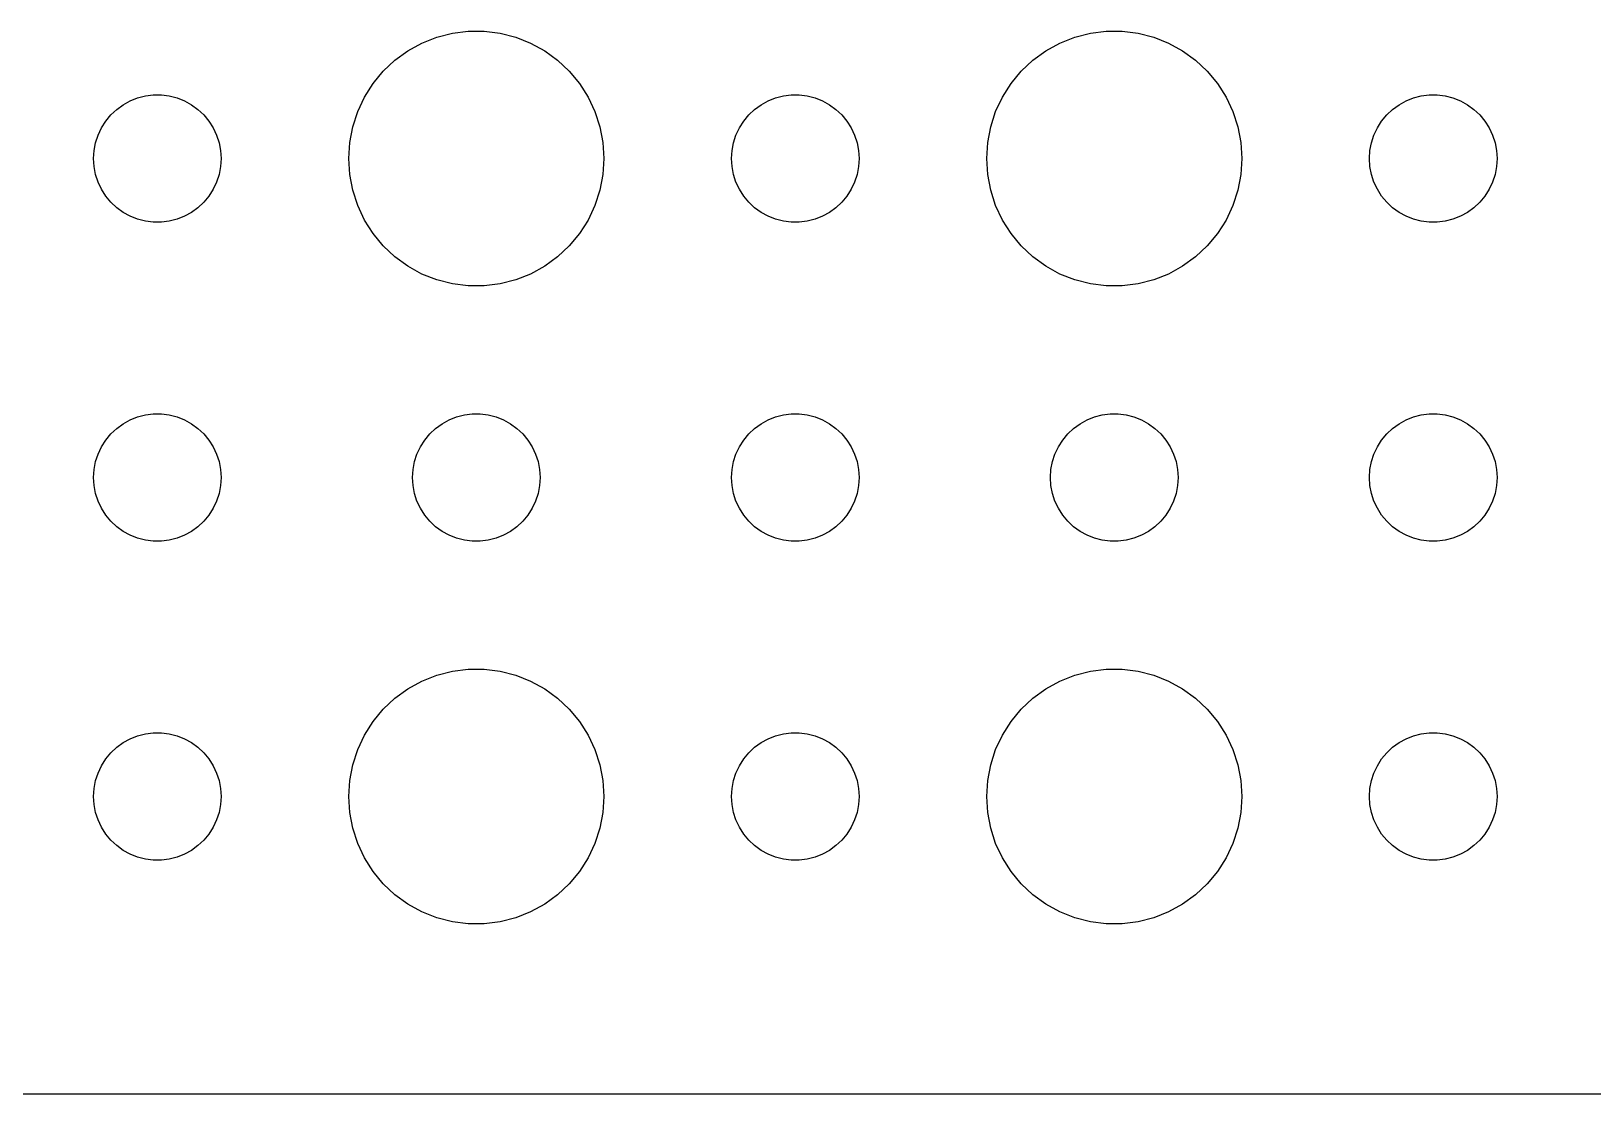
# Model space of a CAD drawing. Header units: metres. Extents: x -150 to 150, y -112 to 112.
# Drawn here: x -77.97 to -41.25, y -111.99 to -87.01 of the extents above; entities that cross this region are included whole.
import ezdxf

# ---------------------------------------------------------------- set-up
doc = ezdxf.new("R2010")
doc.units = ezdxf.units.M

msp = doc.modelspace()

# ---------------------------------------------------------------- linework, layer by layer
for p, q in [((-68.0621, -87.0531), (-67.6884, -87.0059)), ((-67.6884, -87.0059), (-67.3116, -87.0059)), ((-67.3116, -87.0059), (-66.9379, -87.0531)), ((-53.0621, -87.0531), (-52.6884, -87.0059)), ((-52.6884, -87.0059), (-52.3116, -87.0059)), ((-52.3116, -87.0059), (-51.9379, -87.0531)), ((-69.1075, -87.467), (-68.7773, -87.2855)), ((-68.7773, -87.2855), (-68.427, -87.1468)), ((-68.427, -87.1468), (-68.0621, -87.0531)), ((-66.9379, -87.0531), (-66.573, -87.1468)), ((-66.573, -87.1468), (-66.2227, -87.2855)), ((-66.2227, -87.2855), (-65.8925, -87.467)), ((-54.1075, -87.467), (-53.7773, -87.2855)), ((-53.7773, -87.2855), (-53.427, -87.1468)), ((-53.427, -87.1468), (-53.0621, -87.0531)), ((-51.9379, -87.0531), (-51.5729, -87.1468)), ((-51.5729, -87.1468), (-51.2227, -87.2855)), ((-51.2227, -87.2855), (-50.8925, -87.467)), ((-69.6869, -87.9464), (-69.4123, -87.6885)), ((-69.4123, -87.6885), (-69.1075, -87.467)), ((-65.8925, -87.467), (-65.5877, -87.6885)), ((-65.5877, -87.6885), (-65.3131, -87.9464)), ((-54.6869, -87.9464), (-54.4123, -87.6885)), ((-54.4123, -87.6885), (-54.1075, -87.467)), ((-50.8925, -87.467), (-50.5877, -87.6885)), ((-50.5877, -87.6885), (-50.3131, -87.9464)), ((-69.927, -88.2366), (-69.6869, -87.9464)), ((-65.3131, -87.9464), (-65.073, -88.2366)), ((-54.927, -88.2366), (-54.6869, -87.9464)), ((-50.3131, -87.9464), (-50.0729, -88.2366)), ((-70.1289, -88.5547), (-69.927, -88.2366)), ((-65.073, -88.2366), (-64.8711, -88.5547)), ((-55.1289, -88.5547), (-54.927, -88.2366)), ((-50.0729, -88.2366), (-49.8711, -88.5547)), ((-76.0934, -88.9732), (-75.9561, -88.8442)), ((-75.9561, -88.8442), (-75.8037, -88.7335)), ((-75.8037, -88.7335), (-75.6387, -88.6428)), ((-75.6387, -88.6428), (-75.4635, -88.5734)), ((-75.4635, -88.5734), (-75.2811, -88.5266)), ((-75.2811, -88.5266), (-75.0942, -88.503)), ((-75.0942, -88.503), (-74.9058, -88.503)), ((-74.9058, -88.503), (-74.7189, -88.5266)), ((-74.7189, -88.5266), (-74.5365, -88.5734)), ((-74.5365, -88.5734), (-74.3613, -88.6428)), ((-74.3613, -88.6428), (-74.1963, -88.7335)), ((-74.1963, -88.7335), (-74.0439, -88.8442)), ((-74.0439, -88.8442), (-73.9065, -88.9732)), ((-70.2893, -88.8956), (-70.1289, -88.5547)), ((-64.8711, -88.5547), (-64.7107, -88.8956)), ((-61.0934, -88.9732), (-60.9561, -88.8442)), ((-60.9561, -88.8442), (-60.8037, -88.7335)), ((-60.8037, -88.7335), (-60.6387, -88.6428)), ((-60.6387, -88.6428), (-60.4635, -88.5734)), ((-60.4635, -88.5734), (-60.2811, -88.5266)), ((-60.2811, -88.5266), (-60.0942, -88.503)), ((-60.0942, -88.503), (-59.9058, -88.503)), ((-59.9058, -88.503), (-59.7189, -88.5266)), ((-59.7189, -88.5266), (-59.5365, -88.5734)), ((-59.5365, -88.5734), (-59.3613, -88.6428)), ((-59.3613, -88.6428), (-59.1963, -88.7335)), ((-59.1963, -88.7335), (-59.0439, -88.8442)), ((-59.0439, -88.8442), (-58.9065, -88.9732)), ((-55.2893, -88.8956), (-55.1289, -88.5547)), ((-49.8711, -88.5547), (-49.7107, -88.8956)), ((-46.0934, -88.9732), (-45.9561, -88.8442)), ((-45.9561, -88.8442), (-45.8037, -88.7335)), ((-45.8037, -88.7335), (-45.6387, -88.6428)), ((-45.6387, -88.6428), (-45.4635, -88.5734)), ((-45.4635, -88.5734), (-45.2811, -88.5266)), ((-45.2811, -88.5266), (-45.0942, -88.503)), ((-45.0942, -88.503), (-44.9058, -88.503)), ((-44.9058, -88.503), (-44.7189, -88.5266)), ((-44.7189, -88.5266), (-44.5365, -88.5734)), ((-44.5365, -88.5734), (-44.3613, -88.6428)), ((-44.3613, -88.6428), (-44.1963, -88.7335)), ((-44.1963, -88.7335), (-44.0439, -88.8442)), ((-44.0439, -88.8442), (-43.9065, -88.9732)), ((-76.3145, -89.2774), (-76.2135, -89.1183)), ((-76.2135, -89.1183), (-76.0934, -88.9732)), ((-73.9065, -88.9732), (-73.7865, -89.1183)), ((-73.7865, -89.1183), (-73.6855, -89.2774)), ((-70.4057, -89.2539), (-70.2893, -88.8956)), ((-64.7107, -88.8956), (-64.5943, -89.2539)), ((-61.3145, -89.2774), (-61.2135, -89.1183)), ((-61.2135, -89.1183), (-61.0934, -88.9732)), ((-58.9065, -88.9732), (-58.7865, -89.1183)), ((-58.7865, -89.1183), (-58.6855, -89.2774)), ((-55.4057, -89.2539), (-55.2893, -88.8956)), ((-49.7107, -88.8956), (-49.5942, -89.2539)), ((-46.3145, -89.2774), (-46.2135, -89.1183)), ((-46.2135, -89.1183), (-46.0934, -88.9732)), ((-43.9065, -88.9732), (-43.7865, -89.1183)), ((-43.7865, -89.1183), (-43.6855, -89.2774)), ((-76.4529, -89.627), (-76.3947, -89.4478)), ((-76.3947, -89.4478), (-76.3145, -89.2774)), ((-73.6855, -89.2774), (-73.6053, -89.4478)), ((-73.6053, -89.4478), (-73.5471, -89.627)), ((-70.4763, -89.624), (-70.4057, -89.2539)), ((-64.5943, -89.2539), (-64.5237, -89.624)), ((-61.4529, -89.627), (-61.3947, -89.4478)), ((-61.3947, -89.4478), (-61.3145, -89.2774)), ((-58.6855, -89.2774), (-58.6053, -89.4478)), ((-58.6053, -89.4478), (-58.5471, -89.627)), ((-55.4763, -89.624), (-55.4057, -89.2539)), ((-49.5942, -89.2539), (-49.5237, -89.624)), ((-46.4529, -89.627), (-46.3947, -89.4478)), ((-46.3947, -89.4478), (-46.3145, -89.2774)), ((-43.6855, -89.2774), (-43.6053, -89.4478)), ((-43.6053, -89.4478), (-43.5471, -89.627)), ((-76.5, -90), (-76.4882, -89.812)), ((-76.4882, -89.812), (-76.4529, -89.627)), ((-73.5471, -89.627), (-73.5118, -89.812)), ((-73.5118, -89.812), (-73.5, -90)), ((-70.5, -90), (-70.4763, -89.624)), ((-64.5237, -89.624), (-64.5, -90)), ((-61.5, -90), (-61.4882, -89.812)), ((-61.4882, -89.812), (-61.4529, -89.627)), ((-58.5471, -89.627), (-58.5118, -89.812)), ((-58.5118, -89.812), (-58.5, -90)), ((-55.5, -90), (-55.4763, -89.624)), ((-49.5237, -89.624), (-49.5, -90)), ((-46.5, -90), (-46.4882, -89.812)), ((-46.4882, -89.812), (-46.4529, -89.627)), ((-43.5471, -89.627), (-43.5118, -89.812)), ((-43.5118, -89.812), (-43.5, -90)), ((-76.4882, -90.188), (-76.5, -90)), ((-76.4529, -90.373), (-76.4882, -90.188)), ((-73.5118, -90.188), (-73.5471, -90.373)), ((-73.5, -90), (-73.5118, -90.188)), ((-70.4763, -90.376), (-70.5, -90)), ((-64.5, -90), (-64.5237, -90.376)), ((-61.4882, -90.188), (-61.5, -90)), ((-61.4529, -90.373), (-61.4882, -90.188)), ((-58.5118, -90.188), (-58.5471, -90.373)), ((-58.5, -90), (-58.5118, -90.188)), ((-55.4763, -90.376), (-55.5, -90)), ((-49.5, -90), (-49.5237, -90.376)), ((-46.4882, -90.188), (-46.5, -90)), ((-46.4529, -90.373), (-46.4882, -90.188)), ((-43.5118, -90.188), (-43.5471, -90.373)), ((-43.5, -90), (-43.5118, -90.188)), ((-76.3947, -90.5522), (-76.4529, -90.373)), ((-76.3145, -90.7226), (-76.3947, -90.5522)), ((-73.6053, -90.5522), (-73.6855, -90.7226)), ((-73.5471, -90.373), (-73.6053, -90.5522)), ((-70.4057, -90.7461), (-70.4763, -90.376)), ((-64.5237, -90.376), (-64.5943, -90.7461)), ((-61.3947, -90.5522), (-61.4529, -90.373)), ((-61.3145, -90.7226), (-61.3947, -90.5522)), ((-58.6053, -90.5522), (-58.6855, -90.7226)), ((-58.5471, -90.373), (-58.6053, -90.5522)), ((-55.4057, -90.7461), (-55.4763, -90.376)), ((-49.5237, -90.376), (-49.5942, -90.7461)), ((-46.3947, -90.5522), (-46.4529, -90.373)), ((-46.3145, -90.7226), (-46.3947, -90.5522)), ((-43.6053, -90.5522), (-43.6855, -90.7226)), ((-43.5471, -90.373), (-43.6053, -90.5522)), ((-76.2135, -90.8817), (-76.3145, -90.7226)), ((-76.0934, -91.0268), (-76.2135, -90.8817)), ((-75.9561, -91.1558), (-76.0934, -91.0268)), ((-73.9065, -91.0268), (-74.0439, -91.1558)), ((-73.7865, -90.8817), (-73.9065, -91.0268)), ((-73.6855, -90.7226), (-73.7865, -90.8817)), ((-70.2893, -91.1044), (-70.4057, -90.7461)), ((-64.5943, -90.7461), (-64.7107, -91.1044)), ((-61.2135, -90.8817), (-61.3145, -90.7226)), ((-61.0934, -91.0268), (-61.2135, -90.8817)), ((-60.9561, -91.1558), (-61.0934, -91.0268)), ((-58.9065, -91.0268), (-59.0439, -91.1558)), ((-58.7865, -90.8817), (-58.9065, -91.0268)), ((-58.6855, -90.7226), (-58.7865, -90.8817)), ((-55.2893, -91.1044), (-55.4057, -90.7461)), ((-49.5942, -90.7461), (-49.7107, -91.1044)), ((-46.2135, -90.8817), (-46.3145, -90.7226)), ((-46.0934, -91.0268), (-46.2135, -90.8817)), ((-45.9561, -91.1558), (-46.0934, -91.0268)), ((-43.9065, -91.0268), (-44.0439, -91.1558)), ((-43.7865, -90.8817), (-43.9065, -91.0268)), ((-43.6855, -90.7226), (-43.7865, -90.8817)), ((-75.8037, -91.2665), (-75.9561, -91.1558)), ((-75.6387, -91.3572), (-75.8037, -91.2665)), ((-75.4635, -91.4266), (-75.6387, -91.3572)), ((-74.3613, -91.3572), (-74.5365, -91.4266)), ((-74.1963, -91.2665), (-74.3613, -91.3572)), ((-74.0439, -91.1558), (-74.1963, -91.2665)), ((-70.1289, -91.4453), (-70.2893, -91.1044)), ((-64.7107, -91.1044), (-64.8711, -91.4453)), ((-60.8037, -91.2665), (-60.9561, -91.1558)), ((-60.6387, -91.3572), (-60.8037, -91.2665)), ((-60.4635, -91.4266), (-60.6387, -91.3572)), ((-59.3613, -91.3572), (-59.5365, -91.4266)), ((-59.1963, -91.2665), (-59.3613, -91.3572)), ((-59.0439, -91.1558), (-59.1963, -91.2665)), ((-55.1289, -91.4453), (-55.2893, -91.1044)), ((-49.7107, -91.1044), (-49.8711, -91.4453)), ((-45.8037, -91.2665), (-45.9561, -91.1558)), ((-45.6387, -91.3572), (-45.8037, -91.2665)), ((-45.4635, -91.4266), (-45.6387, -91.3572)), ((-44.3613, -91.3572), (-44.5365, -91.4266)), ((-44.1963, -91.2665), (-44.3613, -91.3572)), ((-44.0439, -91.1558), (-44.1963, -91.2665)), ((-75.2811, -91.4734), (-75.4635, -91.4266)), ((-75.0942, -91.497), (-75.2811, -91.4734)), ((-74.9058, -91.497), (-75.0942, -91.497)), ((-74.7189, -91.4734), (-74.9058, -91.497)), ((-74.5365, -91.4266), (-74.7189, -91.4734)), ((-69.927, -91.7634), (-70.1289, -91.4453)), ((-69.6869, -92.0536), (-69.927, -91.7634)), ((-65.073, -91.7634), (-65.3131, -92.0536)), ((-64.8711, -91.4453), (-65.073, -91.7634)), ((-60.2811, -91.4734), (-60.4635, -91.4266)), ((-60.0942, -91.497), (-60.2811, -91.4734)), ((-59.9058, -91.497), (-60.0942, -91.497)), ((-59.7189, -91.4734), (-59.9058, -91.497)), ((-59.5365, -91.4266), (-59.7189, -91.4734)), ((-54.927, -91.7634), (-55.1289, -91.4453)), ((-54.6869, -92.0536), (-54.927, -91.7634)), ((-50.0729, -91.7634), (-50.3131, -92.0536)), ((-49.8711, -91.4453), (-50.0729, -91.7634)), ((-45.2811, -91.4734), (-45.4635, -91.4266)), ((-45.0942, -91.497), (-45.2811, -91.4734)), ((-44.9058, -91.497), (-45.0942, -91.497)), ((-44.7189, -91.4734), (-44.9058, -91.497)), ((-44.5365, -91.4266), (-44.7189, -91.4734)), ((-69.4123, -92.3115), (-69.6869, -92.0536)), ((-65.3131, -92.0536), (-65.5877, -92.3115)), ((-54.4123, -92.3115), (-54.6869, -92.0536)), ((-50.3131, -92.0536), (-50.5877, -92.3115)), ((-69.1075, -92.533), (-69.4123, -92.3115)), ((-65.5877, -92.3115), (-65.8925, -92.533)), ((-54.1075, -92.533), (-54.4123, -92.3115)), ((-50.5877, -92.3115), (-50.8925, -92.533)), ((-68.7773, -92.7145), (-69.1075, -92.533)), ((-68.427, -92.8532), (-68.7773, -92.7145)), ((-68.0621, -92.9469), (-68.427, -92.8532)), ((-66.573, -92.8532), (-66.9379, -92.9469)), ((-66.2227, -92.7145), (-66.573, -92.8532)), ((-65.8925, -92.533), (-66.2227, -92.7145)), ((-53.7773, -92.7145), (-54.1075, -92.533)), ((-53.427, -92.8532), (-53.7773, -92.7145)), ((-53.0621, -92.9469), (-53.427, -92.8532)), ((-51.5729, -92.8532), (-51.9379, -92.9469)), ((-51.2227, -92.7145), (-51.5729, -92.8532)), ((-50.8925, -92.533), (-51.2227, -92.7145)), ((-67.6884, -92.9941), (-68.0621, -92.9469)), ((-67.3116, -92.9941), (-67.6884, -92.9941)), ((-66.9379, -92.9469), (-67.3116, -92.9941)), ((-52.6884, -92.9941), (-53.0621, -92.9469)), ((-52.3116, -92.9941), (-52.6884, -92.9941)), ((-51.9379, -92.9469), (-52.3116, -92.9941)), ((-75.8037, -96.2335), (-75.6387, -96.1428)), ((-75.6387, -96.1428), (-75.4635, -96.0734)), ((-75.4635, -96.0734), (-75.2811, -96.0266)), ((-75.2811, -96.0266), (-75.0942, -96.003)), ((-75.0942, -96.003), (-74.9058, -96.003)), ((-74.9058, -96.003), (-74.7189, -96.0266)), ((-74.7189, -96.0266), (-74.5365, -96.0734)), ((-74.5365, -96.0734), (-74.3613, -96.1428)), ((-74.3613, -96.1428), (-74.1963, -96.2335)), ((-68.3037, -96.2335), (-68.1387, -96.1428)), ((-68.1387, -96.1428), (-67.9635, -96.0734)), ((-67.9635, -96.0734), (-67.7811, -96.0266)), ((-67.7811, -96.0266), (-67.5942, -96.003)), ((-67.5942, -96.003), (-67.4058, -96.003)), ((-67.4058, -96.003), (-67.2189, -96.0266)), ((-67.2189, -96.0266), (-67.0365, -96.0734)), ((-67.0365, -96.0734), (-66.8613, -96.1428)), ((-66.8613, -96.1428), (-66.6963, -96.2335)), ((-60.8037, -96.2335), (-60.6387, -96.1428)), ((-60.6387, -96.1428), (-60.4635, -96.0734)), ((-60.4635, -96.0734), (-60.2811, -96.0266)), ((-60.2811, -96.0266), (-60.0942, -96.003)), ((-60.0942, -96.003), (-59.9058, -96.003)), ((-59.9058, -96.003), (-59.7189, -96.0266)), ((-59.7189, -96.0266), (-59.5365, -96.0734)), ((-59.5365, -96.0734), (-59.3613, -96.1428)), ((-59.3613, -96.1428), (-59.1963, -96.2335)), ((-53.3037, -96.2335), (-53.1387, -96.1428)), ((-53.1387, -96.1428), (-52.9635, -96.0734)), ((-52.9635, -96.0734), (-52.7811, -96.0266)), ((-52.7811, -96.0266), (-52.5942, -96.003)), ((-52.5942, -96.003), (-52.4058, -96.003)), ((-52.4058, -96.003), (-52.2189, -96.0266)), ((-52.2189, -96.0266), (-52.0365, -96.0734)), ((-52.0365, -96.0734), (-51.8613, -96.1428)), ((-51.8613, -96.1428), (-51.6963, -96.2335)), ((-45.8037, -96.2335), (-45.6387, -96.1428)), ((-45.6387, -96.1428), (-45.4635, -96.0734)), ((-45.4635, -96.0734), (-45.2811, -96.0266)), ((-45.2811, -96.0266), (-45.0942, -96.003)), ((-45.0942, -96.003), (-44.9058, -96.003)), ((-44.9058, -96.003), (-44.7189, -96.0266)), ((-44.7189, -96.0266), (-44.5365, -96.0734)), ((-44.5365, -96.0734), (-44.3613, -96.1428)), ((-44.3613, -96.1428), (-44.1963, -96.2335)), ((-76.2135, -96.6183), (-76.0934, -96.4732)), ((-76.0934, -96.4732), (-75.9561, -96.3442)), ((-75.9561, -96.3442), (-75.8037, -96.2335)), ((-74.1963, -96.2335), (-74.0439, -96.3442)), ((-74.0439, -96.3442), (-73.9065, -96.4732)), ((-73.9065, -96.4732), (-73.7865, -96.6183)), ((-68.7135, -96.6183), (-68.5934, -96.4732)), ((-68.5934, -96.4732), (-68.4561, -96.3442)), ((-68.4561, -96.3442), (-68.3037, -96.2335)), ((-66.6963, -96.2335), (-66.5439, -96.3442)), ((-66.5439, -96.3442), (-66.4065, -96.4732)), ((-66.4065, -96.4732), (-66.2865, -96.6183)), ((-61.2135, -96.6183), (-61.0934, -96.4732)), ((-61.0934, -96.4732), (-60.9561, -96.3442)), ((-60.9561, -96.3442), (-60.8037, -96.2335)), ((-59.1963, -96.2335), (-59.0439, -96.3442)), ((-59.0439, -96.3442), (-58.9065, -96.4732)), ((-58.9065, -96.4732), (-58.7865, -96.6183)), ((-53.7135, -96.6183), (-53.5934, -96.4732)), ((-53.5934, -96.4732), (-53.4561, -96.3442)), ((-53.4561, -96.3442), (-53.3037, -96.2335)), ((-51.6963, -96.2335), (-51.5439, -96.3442)), ((-51.5439, -96.3442), (-51.4065, -96.4732)), ((-51.4065, -96.4732), (-51.2865, -96.6183)), ((-46.2135, -96.6183), (-46.0934, -96.4732)), ((-46.0934, -96.4732), (-45.9561, -96.3442)), ((-45.9561, -96.3442), (-45.8037, -96.2335)), ((-44.1963, -96.2335), (-44.0439, -96.3442)), ((-44.0439, -96.3442), (-43.9065, -96.4732)), ((-43.9065, -96.4732), (-43.7865, -96.6183)), ((-76.3947, -96.9478), (-76.3145, -96.7774)), ((-76.3145, -96.7774), (-76.2135, -96.6183)), ((-73.7865, -96.6183), (-73.6855, -96.7774)), ((-73.6855, -96.7774), (-73.6053, -96.9478)), ((-68.8947, -96.9478), (-68.8145, -96.7774)), ((-68.8145, -96.7774), (-68.7135, -96.6183)), ((-66.2865, -96.6183), (-66.1855, -96.7774)), ((-66.1855, -96.7774), (-66.1053, -96.9478)), ((-61.3947, -96.9478), (-61.3145, -96.7774)), ((-61.3145, -96.7774), (-61.2135, -96.6183)), ((-58.7865, -96.6183), (-58.6855, -96.7774)), ((-58.6855, -96.7774), (-58.6053, -96.9478)), ((-53.8947, -96.9478), (-53.8145, -96.7774)), ((-53.8145, -96.7774), (-53.7135, -96.6183)), ((-51.2865, -96.6183), (-51.1855, -96.7774)), ((-51.1855, -96.7774), (-51.1053, -96.9478)), ((-46.3947, -96.9478), (-46.3145, -96.7774)), ((-46.3145, -96.7774), (-46.2135, -96.6183)), ((-43.7865, -96.6183), (-43.6855, -96.7774)), ((-43.6855, -96.7774), (-43.6053, -96.9478)), ((-76.4882, -97.312), (-76.4529, -97.127)), ((-76.4529, -97.127), (-76.3947, -96.9478)), ((-73.6053, -96.9478), (-73.5471, -97.127)), ((-73.5471, -97.127), (-73.5118, -97.312)), ((-68.9882, -97.312), (-68.9529, -97.127)), ((-68.9529, -97.127), (-68.8947, -96.9478)), ((-66.1053, -96.9478), (-66.0471, -97.127)), ((-66.0471, -97.127), (-66.0118, -97.312)), ((-61.4882, -97.312), (-61.4529, -97.127)), ((-61.4529, -97.127), (-61.3947, -96.9478)), ((-58.6053, -96.9478), (-58.5471, -97.127)), ((-58.5471, -97.127), (-58.5118, -97.312)), ((-53.9882, -97.312), (-53.9529, -97.127)), ((-53.9529, -97.127), (-53.8947, -96.9478)), ((-51.1053, -96.9478), (-51.0471, -97.127)), ((-51.0471, -97.127), (-51.0118, -97.312)), ((-46.4882, -97.312), (-46.4529, -97.127)), ((-46.4529, -97.127), (-46.3947, -96.9478)), ((-43.6053, -96.9478), (-43.5471, -97.127)), ((-43.5471, -97.127), (-43.5118, -97.312)), ((-76.5, -97.5), (-76.4882, -97.312)), ((-76.4882, -97.688), (-76.5, -97.5)), ((-73.5118, -97.312), (-73.5, -97.5)), ((-73.5, -97.5), (-73.5118, -97.688)), ((-69, -97.5), (-68.9882, -97.312)), ((-68.9882, -97.688), (-69, -97.5)), ((-66.0118, -97.312), (-66, -97.5)), ((-66, -97.5), (-66.0118, -97.688)), ((-61.5, -97.5), (-61.4882, -97.312)), ((-61.4882, -97.688), (-61.5, -97.5)), ((-58.5118, -97.312), (-58.5, -97.5)), ((-58.5, -97.5), (-58.5118, -97.688)), ((-54, -97.5), (-53.9882, -97.312)), ((-53.9882, -97.688), (-54, -97.5)), ((-51.0118, -97.312), (-51, -97.5)), ((-51, -97.5), (-51.0118, -97.688)), ((-46.5, -97.5), (-46.4882, -97.312)), ((-46.4882, -97.688), (-46.5, -97.5)), ((-43.5118, -97.312), (-43.5, -97.5)), ((-43.5, -97.5), (-43.5118, -97.688)), ((-76.4529, -97.873), (-76.4882, -97.688)), ((-76.3947, -98.0522), (-76.4529, -97.873)), ((-73.5471, -97.873), (-73.6053, -98.0522)), ((-73.5118, -97.688), (-73.5471, -97.873)), ((-68.9529, -97.873), (-68.9882, -97.688)), ((-68.8947, -98.0522), (-68.9529, -97.873)), ((-66.0471, -97.873), (-66.1053, -98.0522)), ((-66.0118, -97.688), (-66.0471, -97.873)), ((-61.4529, -97.873), (-61.4882, -97.688)), ((-61.3947, -98.0522), (-61.4529, -97.873)), ((-58.5471, -97.873), (-58.6053, -98.0522)), ((-58.5118, -97.688), (-58.5471, -97.873)), ((-53.9529, -97.873), (-53.9882, -97.688)), ((-53.8947, -98.0522), (-53.9529, -97.873)), ((-51.0471, -97.873), (-51.1053, -98.0522)), ((-51.0118, -97.688), (-51.0471, -97.873)), ((-46.4529, -97.873), (-46.4882, -97.688)), ((-46.3947, -98.0522), (-46.4529, -97.873)), ((-43.5471, -97.873), (-43.6053, -98.0522)), ((-43.5118, -97.688), (-43.5471, -97.873)), ((-76.3145, -98.2226), (-76.3947, -98.0522)), ((-76.2135, -98.3817), (-76.3145, -98.2226)), ((-76.0934, -98.5268), (-76.2135, -98.3817)), ((-73.7865, -98.3817), (-73.9065, -98.5268)), ((-73.6855, -98.2226), (-73.7865, -98.3817)), ((-73.6053, -98.0522), (-73.6855, -98.2226)), ((-68.8145, -98.2226), (-68.8947, -98.0522)), ((-68.7135, -98.3817), (-68.8145, -98.2226)), ((-68.5934, -98.5268), (-68.7135, -98.3817)), ((-66.2865, -98.3817), (-66.4065, -98.5268)), ((-66.1855, -98.2226), (-66.2865, -98.3817)), ((-66.1053, -98.0522), (-66.1855, -98.2226)), ((-61.3145, -98.2226), (-61.3947, -98.0522)), ((-61.2135, -98.3817), (-61.3145, -98.2226)), ((-61.0934, -98.5268), (-61.2135, -98.3817)), ((-58.7865, -98.3817), (-58.9065, -98.5268)), ((-58.6855, -98.2226), (-58.7865, -98.3817)), ((-58.6053, -98.0522), (-58.6855, -98.2226)), ((-53.8145, -98.2226), (-53.8947, -98.0522)), ((-53.7135, -98.3817), (-53.8145, -98.2226)), ((-53.5934, -98.5268), (-53.7135, -98.3817)), ((-51.2865, -98.3817), (-51.4065, -98.5268)), ((-51.1855, -98.2226), (-51.2865, -98.3817)), ((-51.1053, -98.0522), (-51.1855, -98.2226)), ((-46.3145, -98.2226), (-46.3947, -98.0522)), ((-46.2135, -98.3817), (-46.3145, -98.2226)), ((-46.0934, -98.5268), (-46.2135, -98.3817)), ((-43.7865, -98.3817), (-43.9065, -98.5268)), ((-43.6855, -98.2226), (-43.7865, -98.3817)), ((-43.6053, -98.0522), (-43.6855, -98.2226)), ((-75.9561, -98.6558), (-76.0934, -98.5268)), ((-75.8037, -98.7665), (-75.9561, -98.6558)), ((-74.0439, -98.6558), (-74.1963, -98.7665)), ((-73.9065, -98.5268), (-74.0439, -98.6558)), ((-68.4561, -98.6558), (-68.5934, -98.5268)), ((-68.3037, -98.7665), (-68.4561, -98.6558)), ((-66.5439, -98.6558), (-66.6963, -98.7665)), ((-66.4065, -98.5268), (-66.5439, -98.6558)), ((-60.9561, -98.6558), (-61.0934, -98.5268)), ((-60.8037, -98.7665), (-60.9561, -98.6558)), ((-59.0439, -98.6558), (-59.1963, -98.7665)), ((-58.9065, -98.5268), (-59.0439, -98.6558)), ((-53.4561, -98.6558), (-53.5934, -98.5268)), ((-53.3037, -98.7665), (-53.4561, -98.6558)), ((-51.5439, -98.6558), (-51.6963, -98.7665)), ((-51.4065, -98.5268), (-51.5439, -98.6558)), ((-45.9561, -98.6558), (-46.0934, -98.5268)), ((-45.8037, -98.7665), (-45.9561, -98.6558)), ((-44.0439, -98.6558), (-44.1963, -98.7665)), ((-43.9065, -98.5268), (-44.0439, -98.6558)), ((-75.6387, -98.8572), (-75.8037, -98.7665)), ((-75.4635, -98.9266), (-75.6387, -98.8572)), ((-75.2811, -98.9734), (-75.4635, -98.9266)), ((-75.0942, -98.997), (-75.2811, -98.9734)), ((-74.9058, -98.997), (-75.0942, -98.997)), ((-74.7189, -98.9734), (-74.9058, -98.997)), ((-74.5365, -98.9266), (-74.7189, -98.9734)), ((-74.3613, -98.8572), (-74.5365, -98.9266)), ((-74.1963, -98.7665), (-74.3613, -98.8572)), ((-68.1387, -98.8572), (-68.3037, -98.7665)), ((-67.9635, -98.9266), (-68.1387, -98.8572)), ((-67.7811, -98.9734), (-67.9635, -98.9266)), ((-67.5942, -98.997), (-67.7811, -98.9734)), ((-67.4058, -98.997), (-67.5942, -98.997)), ((-67.2189, -98.9734), (-67.4058, -98.997)), ((-67.0365, -98.9266), (-67.2189, -98.9734)), ((-66.8613, -98.8572), (-67.0365, -98.9266)), ((-66.6963, -98.7665), (-66.8613, -98.8572)), ((-60.6387, -98.8572), (-60.8037, -98.7665)), ((-60.4635, -98.9266), (-60.6387, -98.8572)), ((-60.2811, -98.9734), (-60.4635, -98.9266)), ((-60.0942, -98.997), (-60.2811, -98.9734)), ((-59.9058, -98.997), (-60.0942, -98.997)), ((-59.7189, -98.9734), (-59.9058, -98.997)), ((-59.5365, -98.9266), (-59.7189, -98.9734)), ((-59.3613, -98.8572), (-59.5365, -98.9266)), ((-59.1963, -98.7665), (-59.3613, -98.8572)), ((-53.1387, -98.8572), (-53.3037, -98.7665)), ((-52.9635, -98.9266), (-53.1387, -98.8572)), ((-52.7811, -98.9734), (-52.9635, -98.9266)), ((-52.5942, -98.997), (-52.7811, -98.9734)), ((-52.4058, -98.997), (-52.5942, -98.997)), ((-52.2189, -98.9734), (-52.4058, -98.997)), ((-52.0365, -98.9266), (-52.2189, -98.9734)), ((-51.8613, -98.8572), (-52.0365, -98.9266)), ((-51.6963, -98.7665), (-51.8613, -98.8572)), ((-45.6387, -98.8572), (-45.8037, -98.7665)), ((-45.4635, -98.9266), (-45.6387, -98.8572)), ((-45.2811, -98.9734), (-45.4635, -98.9266)), ((-45.0942, -98.997), (-45.2811, -98.9734)), ((-44.9058, -98.997), (-45.0942, -98.997)), ((-44.7189, -98.9734), (-44.9058, -98.997)), ((-44.5365, -98.9266), (-44.7189, -98.9734)), ((-44.3613, -98.8572), (-44.5365, -98.9266)), ((-44.1963, -98.7665), (-44.3613, -98.8572)), ((-68.427, -102.147), (-68.0621, -102.053)), ((-68.0621, -102.053), (-67.6884, -102.006)), ((-67.6884, -102.006), (-67.3116, -102.006)), ((-67.3116, -102.006), (-66.9379, -102.053)), ((-66.9379, -102.053), (-66.573, -102.147)), ((-53.427, -102.147), (-53.0621, -102.053)), ((-53.0621, -102.053), (-52.6884, -102.006)), ((-52.6884, -102.006), (-52.3116, -102.006)), ((-52.3116, -102.006), (-51.9379, -102.053)), ((-51.9379, -102.053), (-51.5729, -102.147)), ((-69.1075, -102.467), (-68.7773, -102.286)), ((-68.7773, -102.286), (-68.427, -102.147)), ((-66.573, -102.147), (-66.2227, -102.286)), ((-66.2227, -102.286), (-65.8925, -102.467)), ((-54.1075, -102.467), (-53.7773, -102.286)), ((-53.7773, -102.286), (-53.427, -102.147)), ((-51.5729, -102.147), (-51.2227, -102.286)), ((-51.2227, -102.286), (-50.8925, -102.467)), ((-69.6869, -102.946), (-69.4123, -102.688)), ((-69.4123, -102.688), (-69.1075, -102.467)), ((-65.8925, -102.467), (-65.5877, -102.688)), ((-65.5877, -102.688), (-65.3131, -102.946)), ((-54.6869, -102.946), (-54.4123, -102.688)), ((-54.4123, -102.688), (-54.1075, -102.467)), ((-50.8925, -102.467), (-50.5877, -102.688)), ((-50.5877, -102.688), (-50.3131, -102.946)), ((-69.927, -103.237), (-69.6869, -102.946)), ((-65.3131, -102.946), (-65.073, -103.237)), ((-54.927, -103.237), (-54.6869, -102.946)), ((-50.3131, -102.946), (-50.0729, -103.237)), ((-75.4635, -103.573), (-75.2811, -103.527)), ((-75.2811, -103.527), (-75.0942, -103.503)), ((-75.0942, -103.503), (-74.9058, -103.503)), ((-74.9058, -103.503), (-74.7189, -103.527)), ((-74.7189, -103.527), (-74.5365, -103.573)), ((-70.1289, -103.555), (-69.927, -103.237)), ((-65.073, -103.237), (-64.8711, -103.555)), ((-60.4635, -103.573), (-60.2811, -103.527)), ((-60.2811, -103.527), (-60.0942, -103.503)), ((-60.0942, -103.503), (-59.9058, -103.503)), ((-59.9058, -103.503), (-59.7189, -103.527)), ((-59.7189, -103.527), (-59.5365, -103.573)), ((-55.1289, -103.555), (-54.927, -103.237)), ((-50.0729, -103.237), (-49.8711, -103.555)), ((-45.4635, -103.573), (-45.2811, -103.527)), ((-45.2811, -103.527), (-45.0942, -103.503)), ((-45.0942, -103.503), (-44.9058, -103.503)), ((-44.9058, -103.503), (-44.7189, -103.527)), ((-44.7189, -103.527), (-44.5365, -103.573)), ((-76.0934, -103.973), (-75.9561, -103.844)), ((-75.9561, -103.844), (-75.8037, -103.734)), ((-75.8037, -103.734), (-75.6387, -103.643)), ((-75.6387, -103.643), (-75.4635, -103.573)), ((-74.5365, -103.573), (-74.3613, -103.643)), ((-74.3613, -103.643), (-74.1963, -103.734)), ((-74.1963, -103.734), (-74.0439, -103.844)), ((-74.0439, -103.844), (-73.9065, -103.973)), ((-70.4057, -104.254), (-70.2893, -103.896)), ((-70.2893, -103.896), (-70.1289, -103.555)), ((-64.8711, -103.555), (-64.7107, -103.896)), ((-64.7107, -103.896), (-64.5943, -104.254)), ((-61.0934, -103.973), (-60.9561, -103.844)), ((-60.9561, -103.844), (-60.8037, -103.734)), ((-60.8037, -103.734), (-60.6387, -103.643)), ((-60.6387, -103.643), (-60.4635, -103.573)), ((-59.5365, -103.573), (-59.3613, -103.643)), ((-59.3613, -103.643), (-59.1963, -103.734)), ((-59.1963, -103.734), (-59.0439, -103.844)), ((-59.0439, -103.844), (-58.9065, -103.973)), ((-55.4057, -104.254), (-55.2893, -103.896)), ((-55.2893, -103.896), (-55.1289, -103.555)), ((-49.8711, -103.555), (-49.7107, -103.896)), ((-49.7107, -103.896), (-49.5942, -104.254)), ((-46.0934, -103.973), (-45.9561, -103.844)), ((-45.9561, -103.844), (-45.8037, -103.734)), ((-45.8037, -103.734), (-45.6387, -103.643)), ((-45.6387, -103.643), (-45.4635, -103.573)), ((-44.5365, -103.573), (-44.3613, -103.643)), ((-44.3613, -103.643), (-44.1963, -103.734)), ((-44.1963, -103.734), (-44.0439, -103.844)), ((-44.0439, -103.844), (-43.9065, -103.973)), ((-76.3145, -104.277), (-76.2135, -104.118)), ((-76.2135, -104.118), (-76.0934, -103.973)), ((-73.9065, -103.973), (-73.7865, -104.118)), ((-73.7865, -104.118), (-73.6855, -104.277)), ((-70.4763, -104.624), (-70.4057, -104.254)), ((-64.5943, -104.254), (-64.5237, -104.624)), ((-61.3145, -104.277), (-61.2135, -104.118)), ((-61.2135, -104.118), (-61.0934, -103.973)), ((-58.9065, -103.973), (-58.7865, -104.118)), ((-58.7865, -104.118), (-58.6855, -104.277)), ((-55.4763, -104.624), (-55.4057, -104.254)), ((-49.5942, -104.254), (-49.5237, -104.624)), ((-46.3145, -104.277), (-46.2135, -104.118)), ((-46.2135, -104.118), (-46.0934, -103.973)), ((-43.9065, -103.973), (-43.7865, -104.118)), ((-43.7865, -104.118), (-43.6855, -104.277)), ((-76.4882, -104.812), (-76.4529, -104.627)), ((-76.4529, -104.627), (-76.3947, -104.448)), ((-76.3947, -104.448), (-76.3145, -104.277)), ((-73.6855, -104.277), (-73.6053, -104.448)), ((-73.6053, -104.448), (-73.5471, -104.627)), ((-73.5471, -104.627), (-73.5118, -104.812)), ((-70.5, -105), (-70.4763, -104.624)), ((-64.5237, -104.624), (-64.5, -105)), ((-61.4882, -104.812), (-61.4529, -104.627)), ((-61.4529, -104.627), (-61.3947, -104.448)), ((-61.3947, -104.448), (-61.3145, -104.277)), ((-58.6855, -104.277), (-58.6053, -104.448)), ((-58.6053, -104.448), (-58.5471, -104.627)), ((-58.5471, -104.627), (-58.5118, -104.812)), ((-55.5, -105), (-55.4763, -104.624)), ((-49.5237, -104.624), (-49.5, -105)), ((-46.4882, -104.812), (-46.4529, -104.627)), ((-46.4529, -104.627), (-46.3947, -104.448)), ((-46.3947, -104.448), (-46.3145, -104.277)), ((-43.6855, -104.277), (-43.6053, -104.448)), ((-43.6053, -104.448), (-43.5471, -104.627)), ((-43.5471, -104.627), (-43.5118, -104.812)), ((-76.5, -105), (-76.4882, -104.812)), ((-76.4882, -105.188), (-76.5, -105)), ((-73.5118, -104.812), (-73.5, -105)), ((-73.5, -105), (-73.5118, -105.188)), ((-70.4763, -105.376), (-70.5, -105)), ((-64.5, -105), (-64.5237, -105.376)), ((-61.5, -105), (-61.4882, -104.812)), ((-61.4882, -105.188), (-61.5, -105)), ((-58.5118, -104.812), (-58.5, -105)), ((-58.5, -105), (-58.5118, -105.188)), ((-55.4763, -105.376), (-55.5, -105)), ((-49.5, -105), (-49.5237, -105.376)), ((-46.5, -105), (-46.4882, -104.812)), ((-46.4882, -105.188), (-46.5, -105)), ((-43.5118, -104.812), (-43.5, -105)), ((-43.5, -105), (-43.5118, -105.188)), ((-76.4529, -105.373), (-76.4882, -105.188)), ((-76.3947, -105.552), (-76.4529, -105.373)), ((-73.5471, -105.373), (-73.6053, -105.552)), ((-73.5118, -105.188), (-73.5471, -105.373)), ((-61.4529, -105.373), (-61.4882, -105.188)), ((-61.3947, -105.552), (-61.4529, -105.373)), ((-58.5471, -105.373), (-58.6053, -105.552)), ((-58.5118, -105.188), (-58.5471, -105.373)), ((-46.4529, -105.373), (-46.4882, -105.188)), ((-46.3947, -105.552), (-46.4529, -105.373)), ((-43.5471, -105.373), (-43.6053, -105.552)), ((-43.5118, -105.188), (-43.5471, -105.373)), ((-76.3145, -105.723), (-76.3947, -105.552)), ((-76.2135, -105.882), (-76.3145, -105.723)), ((-73.6855, -105.723), (-73.7865, -105.882)), ((-73.6053, -105.552), (-73.6855, -105.723)), ((-70.4057, -105.746), (-70.4763, -105.376)), ((-64.5237, -105.376), (-64.5943, -105.746)), ((-61.3145, -105.723), (-61.3947, -105.552)), ((-61.2135, -105.882), (-61.3145, -105.723)), ((-58.6855, -105.723), (-58.7865, -105.882)), ((-58.6053, -105.552), (-58.6855, -105.723)), ((-55.4057, -105.746), (-55.4763, -105.376)), ((-49.5237, -105.376), (-49.5942, -105.746)), ((-46.3145, -105.723), (-46.3947, -105.552)), ((-46.2135, -105.882), (-46.3145, -105.723)), ((-43.6855, -105.723), (-43.7865, -105.882)), ((-43.6053, -105.552), (-43.6855, -105.723)), ((-76.0934, -106.027), (-76.2135, -105.882)), ((-75.9561, -106.156), (-76.0934, -106.027)), ((-73.9065, -106.027), (-74.0439, -106.156)), ((-73.7865, -105.882), (-73.9065, -106.027)), ((-70.2893, -106.104), (-70.4057, -105.746)), ((-70.1289, -106.445), (-70.2893, -106.104)), ((-64.7107, -106.104), (-64.8711, -106.445)), ((-64.5943, -105.746), (-64.7107, -106.104)), ((-61.0934, -106.027), (-61.2135, -105.882)), ((-60.9561, -106.156), (-61.0934, -106.027)), ((-58.9065, -106.027), (-59.0439, -106.156)), ((-58.7865, -105.882), (-58.9065, -106.027)), ((-55.2893, -106.104), (-55.4057, -105.746)), ((-55.1289, -106.445), (-55.2893, -106.104)), ((-49.7107, -106.104), (-49.8711, -106.445)), ((-49.5942, -105.746), (-49.7107, -106.104)), ((-46.0934, -106.027), (-46.2135, -105.882)), ((-45.9561, -106.156), (-46.0934, -106.027)), ((-43.9065, -106.027), (-44.0439, -106.156)), ((-43.7865, -105.882), (-43.9065, -106.027)), ((-75.8037, -106.266), (-75.9561, -106.156)), ((-75.6387, -106.357), (-75.8037, -106.266)), ((-75.4635, -106.427), (-75.6387, -106.357)), ((-75.2811, -106.473), (-75.4635, -106.427)), ((-75.0942, -106.497), (-75.2811, -106.473)), ((-74.7189, -106.473), (-74.9058, -106.497)), ((-74.5365, -106.427), (-74.7189, -106.473)), ((-74.3613, -106.357), (-74.5365, -106.427)), ((-74.1963, -106.266), (-74.3613, -106.357)), ((-74.0439, -106.156), (-74.1963, -106.266)), ((-69.927, -106.763), (-70.1289, -106.445)), ((-64.8711, -106.445), (-65.073, -106.763)), ((-60.8037, -106.266), (-60.9561, -106.156)), ((-60.6387, -106.357), (-60.8037, -106.266)), ((-60.4635, -106.427), (-60.6387, -106.357)), ((-60.2811, -106.473), (-60.4635, -106.427)), ((-60.0942, -106.497), (-60.2811, -106.473)), ((-59.7189, -106.473), (-59.9058, -106.497)), ((-59.5365, -106.427), (-59.7189, -106.473)), ((-59.3613, -106.357), (-59.5365, -106.427)), ((-59.1963, -106.266), (-59.3613, -106.357)), ((-59.0439, -106.156), (-59.1963, -106.266)), ((-54.927, -106.763), (-55.1289, -106.445)), ((-49.8711, -106.445), (-50.0729, -106.763)), ((-45.8037, -106.266), (-45.9561, -106.156)), ((-45.6387, -106.357), (-45.8037, -106.266)), ((-45.4635, -106.427), (-45.6387, -106.357)), ((-45.2811, -106.473), (-45.4635, -106.427)), ((-45.0942, -106.497), (-45.2811, -106.473)), ((-44.7189, -106.473), (-44.9058, -106.497)), ((-44.5365, -106.427), (-44.7189, -106.473)), ((-44.3613, -106.357), (-44.5365, -106.427)), ((-44.1963, -106.266), (-44.3613, -106.357)), ((-44.0439, -106.156), (-44.1963, -106.266)), ((-74.9058, -106.497), (-75.0942, -106.497)), ((-69.6869, -107.054), (-69.927, -106.763)), ((-65.073, -106.763), (-65.3131, -107.054)), ((-59.9058, -106.497), (-60.0942, -106.497)), ((-54.6869, -107.054), (-54.927, -106.763)), ((-50.0729, -106.763), (-50.3131, -107.054)), ((-44.9058, -106.497), (-45.0942, -106.497)), ((-69.4123, -107.312), (-69.6869, -107.054)), ((-65.3131, -107.054), (-65.5877, -107.312)), ((-54.4123, -107.312), (-54.6869, -107.054)), ((-50.3131, -107.054), (-50.5877, -107.312)), ((-69.1075, -107.533), (-69.4123, -107.312)), ((-68.7773, -107.714), (-69.1075, -107.533)), ((-65.8925, -107.533), (-66.2227, -107.714)), ((-65.5877, -107.312), (-65.8925, -107.533)), ((-54.1075, -107.533), (-54.4123, -107.312)), ((-53.7773, -107.714), (-54.1075, -107.533)), ((-50.8925, -107.533), (-51.2227, -107.714)), ((-50.5877, -107.312), (-50.8925, -107.533)), ((-68.427, -107.853), (-68.7773, -107.714)), ((-68.0621, -107.947), (-68.427, -107.853)), ((-66.573, -107.853), (-66.9379, -107.947)), ((-66.2227, -107.714), (-66.573, -107.853)), ((-53.427, -107.853), (-53.7773, -107.714)), ((-53.0621, -107.947), (-53.427, -107.853)), ((-51.5729, -107.853), (-51.9379, -107.947)), ((-51.2227, -107.714), (-51.5729, -107.853)), ((-67.6884, -107.994), (-68.0621, -107.947)), ((-67.3116, -107.994), (-67.6884, -107.994)), ((-66.9379, -107.947), (-67.3116, -107.994)), ((-52.6884, -107.994), (-53.0621, -107.947)), ((-52.3116, -107.994), (-52.6884, -107.994)), ((-51.9379, -107.947), (-52.3116, -107.994)), ((-144.814, -111.99), (144.814, -111.99))]:
    msp.add_line(p, q)

doc.saveas('drawing.dxf')
